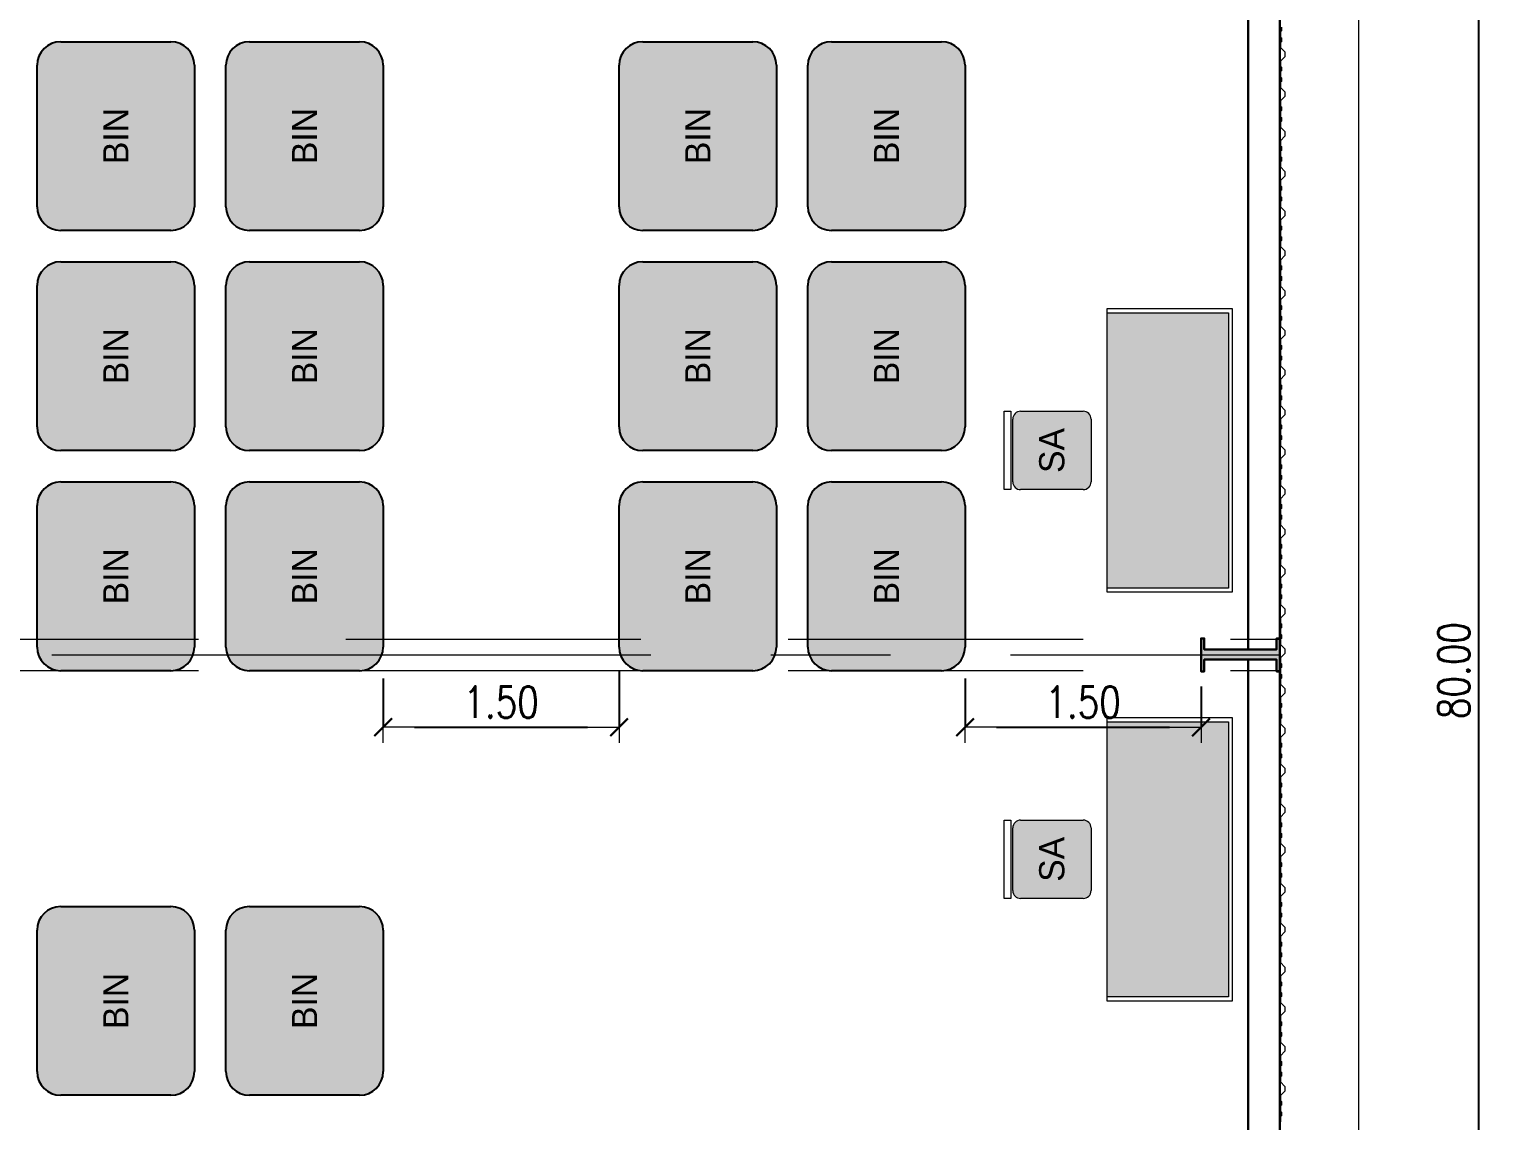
# Model space of a CAD drawing. Header units: millimetres. Extents: x 1972 to 5740, y 370 to 952.
# Drawn here: x 2718.52 to 2727.84, y 568.78 to 575.72 of the extents above; entities that cross this region are included whole.
import ezdxf

# ---------------------------------------------------------------- set-up
doc = ezdxf.new("R2010")
doc.units = ezdxf.units.MM
doc.header["$LTSCALE"] = 15
doc.linetypes.add('CENTER', pattern=[50.8, 31.75, -6.35, 6.35, -6.35])
doc.linetypes.add('DASHED2', pattern=[0.375, 0.25, -0.125])
for name, color, linetype, lineweight in [('000 ALE 00', 24, 'Continuous', 0), ('000 ALE CARPINTERIAS', 32, 'Continuous', 9), ('000 ALE COTAS', 223, 'Continuous', 9), ('000 ALE HATCH MUROS', 252, 'Continuous', 0), ('000 ALE LINEA DE MODULOS', 74, 'CENTER', 0), ('000 ALE TEXTO', 3, 'Continuous', 0), ('MUROS', 1, 'Continuous', 30)]:
    doc.layers.add(name, color=color, linetype=linetype, lineweight=lineweight)
for name, color, linetype, lineweight, true_color in [('000 ALE MOB HATCH', 8, 'Continuous', 0, 0x808080), ('000 ALE MOBILIARIO', 8, 'Continuous', 0, 0x808080), ('000 ALE PROYECCIONES', 253, 'DASHED2', 9, 0xa8a8a8)]:
    doc.layers.add(name, color=color, linetype=linetype, lineweight=lineweight, true_color=true_color)
doc.layers.add('Mobiliario', color=251, linetype='Continuous')
doc.styles.add('RR', font='ROMANS.shx', dxfattribs={"width": 0.8})
doc.dimstyles.new('ALE cota100', dxfattribs={"dimscale": 2, "dimtxt": 0.1, "dimasz": 0.1, "dimexe": 0, "dimexo": 0.1, "dimgap": 0.03, "dimtad": 1, "dimzin": 1, "dimdsep": 46, "dimtxsty": 'RR', "dimblk1": 'COTA_N', "dimblk2": 'COTA_N', "dimsah": 1, "dimcen": 0.09, "dimclrd": 256, "dimclre": 256, "dimclrt": 256, "dimadec": 0, "dimazin": 0, "dimtfac": 1, "dimtix": 1, "dimtmove": 0, "dimatfit": 3, "dimldrblk": 'COTA_N', "dimfxl": 1, "dimtolj": 1, "dimtzin": 0, "dimarcsym": 0})

# ---------------------------------------------------------------- blocks, each defined once
blk = doc.blocks.new('COTA_N')
for p, q in [((0, 0.5), (0, -0.5)), ((-1, 0), (0, 0))]:
    blk.add_line(p, q)
at = {"const_width": 0.065}
blk.add_lwpolyline([(0.141, 0.141), (0.283, 0.283), (0, 0), (-0.141, -0.141), (-0.283, -0.283)], dxfattribs=at)
blk = doc.blocks.new('*D303')
at = {"layer": '000 ALE COTAS', "lineweight": -2, "transparency": 16777216}
for p, q in [((2720.7728, 571.5925), (2720.7728, 571.2826)), ((2722.2728, 571.6429), (2722.2728, 571.2826)), ((2720.9728, 571.2826), (2722.0728, 571.2826))]:
    blk.add_line(p, q, dxfattribs=at)
at = {"layer": 'Defpoints', "color": 0, "transparency": 16777216}
for p in [(2720.7728, 571.7925), (2722.2728, 571.8429), (2722.2728, 571.2826)]:
    blk.add_point(p, dxfattribs=at)
at = {"layer": '000 ALE COTAS', "lineweight": -2, "transparency": 16777216, "xscale": 0.2, "yscale": 0.2, "zscale": 0.2, "rotation": 180}
blk.add_blockref('COTA_N', (2720.7728, 571.2826), dxfattribs=at)
at = {"layer": '000 ALE COTAS', "lineweight": -2, "transparency": 16777216, "xscale": 0.2, "yscale": 0.2, "zscale": 0.2}
blk.add_blockref('COTA_N', (2722.2728, 571.2826), dxfattribs=at)
at = {"layer": '000 ALE COTAS', "transparency": 16777216, "insert": (2721.5228, 571.4426), "char_height": 0.2, "attachment_point": 5, "style": 'RR'}
blk.add_mtext('\\A1;1.50', dxfattribs=at)
blk = doc.blocks.new('*D304')
at = {"layer": '000 ALE COTAS', "lineweight": -2, "transparency": 16777216}
for p, q in [((2724.4728, 571.5925), (2724.4728, 571.2826)), ((2725.9728, 571.5429), (2725.9728, 571.2826)), ((2724.6728, 571.2826), (2725.7728, 571.2826))]:
    blk.add_line(p, q, dxfattribs=at)
at = {"layer": 'Defpoints', "color": 0, "transparency": 16777216}
for p in [(2724.4728, 571.7925), (2725.9728, 571.7429), (2725.9728, 571.2826)]:
    blk.add_point(p, dxfattribs=at)
at = {"layer": '000 ALE COTAS', "lineweight": -2, "transparency": 16777216, "xscale": 0.2, "yscale": 0.2, "zscale": 0.2, "rotation": 180}
blk.add_blockref('COTA_N', (2724.4728, 571.2826), dxfattribs=at)
at = {"layer": '000 ALE COTAS', "lineweight": -2, "transparency": 16777216, "xscale": 0.2, "yscale": 0.2, "zscale": 0.2}
blk.add_blockref('COTA_N', (2725.9728, 571.2826), dxfattribs=at)
at = {"layer": '000 ALE COTAS', "transparency": 16777216, "insert": (2725.2228, 571.4426), "char_height": 0.2, "attachment_point": 5, "style": 'RR'}
blk.add_mtext('\\A1;1.50', dxfattribs=at)
blk = doc.blocks.new('BIND')
at = {"layer": 'Mobiliario'}
for p, q in [((275629.4987, 112304.128), (275630.3987, 112304.128)), ((275629.3487, 112303.278), (275629.3487, 112303.978)), ((275630.5487, 112303.978), (275630.5487, 112303.278)), ((275630.3987, 112303.128), (275629.4987, 112303.128))]:
    blk.add_line(p, q, dxfattribs=at)
for centre, start, end in [((275629.4987, 112303.978), 90, 180), ((275630.3987, 112303.978), 0, 90), ((275629.4987, 112303.278), 180, 270), ((275630.3987, 112303.278), 270, 0)]:
    blk.add_arc(centre, 0.15, start, end, dxfattribs=at)
blk = doc.blocks.new('MESA DE TRABAJO')
for points in [[(1.8, 0.8), (0, 0.8), (0, 0), (1.8, 0), (1.8, 0.8)], [(0, 0), (0.025, 0), (0.025, 0.775), (1.775, 0.775), (1.775, 0), (1.8, 0)]]:
    blk.add_lwpolyline(points)
blk = doc.blocks.new('IRI-OCASA-Layout R 9$1$OCA_SILLA-12')
for p, q in [((0.1049, 0.4983), (0.5023, 0.4983)), ((0.0549, 0.05), (0.0549, 0.4483)), ((0.5523, 0.4483), (0.5523, 0.05)), ((0.5023, 0), (0.1049, 0))]:
    blk.add_line(p, q)
blk.add_lwpolyline([(0, 0), (0, 0.4983), (0.0427, 0.4983), (0.0427, 0)], close=True)
for centre, start, end in [((0.1049, 0.4483), 90, 180), ((0.5023, 0.4483), 0, 90), ((0.1049, 0.05), 180, 270), ((0.5023, 0.05), 270, 0)]:
    blk.add_arc(centre, 0.05, start, end)
blk = doc.blocks.new('*D325')
at = {"layer": '000 ALE COTAS', "lineweight": -2, "transparency": 16777216}
for p, q in [((2727.1732, 611.6429), (2727.7396, 611.6429)), ((2727.7396, 531.8429), (2727.7396, 611.4429)), ((2727.1732, 531.6429), (2727.7396, 531.6429))]:
    blk.add_line(p, q, dxfattribs=at)
at = {"layer": 'Defpoints', "color": 0, "transparency": 16777216}
for p in [(2726.9732, 611.6429), (2727.7396, 611.6429), (2726.9732, 531.6429)]:
    blk.add_point(p, dxfattribs=at)
at = {"layer": '000 ALE COTAS', "lineweight": -2, "transparency": 16777216, "xscale": 0.2, "yscale": 0.2, "zscale": 0.2}
for p, rotation in [((2727.7396, 611.6429), 90), ((2727.7396, 531.6429), 270)]:
    blk.add_blockref('COTA_N', p, dxfattribs=dict(at, rotation=rotation))
at = {"layer": '000 ALE COTAS', "transparency": 16777216, "insert": (2727.5796, 571.6429), "char_height": 0.2, "attachment_point": 5, "rotation": 90, "style": 'RR'}
blk.add_mtext('\\A1;80.00', dxfattribs=at)

msp = doc.modelspace()

# ---------------------------------------------------------------- hatches: boundary and pattern name
at = {"layer": '000 ALE HATCH MUROS', "transparency": 33554687}
h = msp.add_hatch(dxfattribs=at)
h.set_pattern_fill('AR-CONC', color=256, scale=0.005)
h.paths.add_polyline_path([(2716.40764, 586.84292), (2716.55934, 586.84292), (2716.67899, 586.84292), (2716.80198, 586.84292), (2716.97301, 586.84292), (2717.32201, 586.84292), (2717.77324, 586.84292), (2719.47324, 586.84292), (2719.47324, 582.34292), (2726.97324, 582.34292), (2726.97324, 611.64292), (2701.47324, 611.64292), (2701.47324, 571.74292), (2702.43154, 571.74292), (2702.43154, 585.94292), (2702.93154, 585.94292), (2702.93154, 587.08792), (2702.43154, 587.08792), (2702.43154, 589.35292), (2705.03154, 589.35292), (2705.03154, 587.08792), (2704.53154, 587.08792), (2704.53154, 585.94292), (2705.03154, 585.94292), (2705.03154, 571.74292), (2705.97324, 571.74292), (2705.97324, 582.34292), (2713.47324, 582.34292), (2713.47324, 586.84292), (2715.17324, 586.84292), (2715.7255, 586.84292), (2716.00897, 586.84292), (2716.24039, 586.84292), (2716.35509, 586.84292)])
edge = h.paths.add_edge_path(flags=16)
edge.add_ellipse((2704.74742, 605.97033), major_axis=(0, 1.14508), ratio=0.9155142, start_angle=97.668412, end_angle=180, ccw=False)
edge.add_ellipse((2704.74742, 605.97033), major_axis=(0, 1.14508), ratio=0.9155142, start_angle=90, end_angle=97.668412, ccw=False)
edge.add_ellipse((2704.74742, 605.97033), major_axis=(0, 1.14508), ratio=0.9155142, start_angle=82.331588, end_angle=90, ccw=False)
edge.add_ellipse((2704.74742, 605.97033), major_axis=(0, 1.14508), ratio=0.9155142, start_angle=0, end_angle=82.331588, ccw=False)
edge.add_ellipse((2704.74742, 605.97033), major_axis=(0, 1.14508), ratio=0.9155142, start_angle=270, end_angle=360, ccw=False)
edge.add_ellipse((2704.74742, 605.97033), major_axis=(0, 1.14508), ratio=0.9155142, start_angle=180, end_angle=270, ccw=False)
edge = h.paths.add_edge_path(flags=0)
edge.add_line((2703.81256, 605.89784), (2704.74742, 605.89784))
edge.add_line((2704.74742, 605.89784), (2704.74742, 606.04283))
edge.add_line((2704.74742, 606.04283), (2703.81256, 606.04283))
edge.add_ellipse((2704.74742, 605.97033), major_axis=(0, 1.0237), ratio=0.9155142, start_angle=81.418955, end_angle=85.565884, ccw=False)
edge.add_line((2703.81799, 606.11043), (2703.81903, 606.11043))
edge.add_ellipse((2704.74742, 605.97033), major_axis=(0, 1.0237), ratio=0.9155142, start_angle=0, end_angle=81.418955, ccw=False)
edge.add_ellipse((2704.74742, 605.97033), major_axis=(0, 1.0237), ratio=0.9155142, start_angle=278.581045, end_angle=360, ccw=False)
edge.add_ellipse((2704.74742, 605.97033), major_axis=(0, 1.0237), ratio=0.9155142, start_angle=270, end_angle=278.581045, ccw=False)
edge.add_ellipse((2704.74742, 605.97033), major_axis=(0, 1.0237), ratio=0.9155142, start_angle=261.418955, end_angle=270, ccw=False)
edge.add_ellipse((2704.74742, 605.97033), major_axis=(0, 1.0237), ratio=0.9155142, start_angle=180, end_angle=261.418955, ccw=False)
edge.add_ellipse((2704.74742, 605.97033), major_axis=(0, 1.0237), ratio=0.9155142, start_angle=98.581045, end_angle=180, ccw=False)
edge.add_ellipse((2704.74742, 605.97033), major_axis=(0, 1.0237), ratio=0.9155142, start_angle=94.434116, end_angle=98.581045, ccw=False)
h.paths.add_polyline_path([(2725.57977, 596.37292), (2725.57977, 597.11292), (2725.27977, 597.11292), (2725.27977, 596.37292)], flags=16)
h.paths.add_polyline_path([(2713.85324, 611.13143), (2714.59324, 611.13143), (2714.59324, 611.43143), (2713.85324, 611.43143)], flags=16)
h.paths.add_polyline_path([(2712.36425, 601.85237), (2713.51091, 601.85237), (2713.51091, 602.6257), (2712.36425, 602.6257)], flags=16)
h.paths.add_polyline_path([(2722.25609, 585.24081), (2723.40276, 585.24081), (2723.40276, 586.01415), (2722.25609, 586.01415)], flags=16)
h.paths.add_polyline_path([(2709.23847, 585.24081), (2710.38514, 585.24081), (2710.38514, 586.01415), (2709.23847, 586.01415)], flags=16)
h.paths.add_polyline_path([(2711.27038, 597.36522), (2713.65538, 597.36522), (2713.65538, 597.77022), (2711.27038, 597.77022)], flags=16)
h = msp.add_hatch(color=256, dxfattribs=at)
h.dxf.hatch_style = 1
h.paths.add_polyline_path([(2726.47324, 571.63792), (2726.47324, 571.84792), (2726.45324, 571.84792), (2726.45324, 571.77792), (2725.99285, 571.77792), (2725.99285, 571.84792), (2725.97285, 571.84792), (2725.97285, 571.63792), (2725.99285, 571.63792), (2725.99285, 571.71292), (2726.45324, 571.71292), (2726.45324, 571.63792), (2726.47324, 571.63792)])
at = {"layer": '000 ALE MOB HATCH', "true_color": 0xf26722, "transparency": 33554687}
h = msp.add_hatch(color=30, dxfattribs=at)
h.dxf.hatch_style = 1
h.paths.add_polyline_path([(2718.72285, 575.64253, 0.4142136), (2718.57285, 575.49253), (2718.57285, 574.59253, 0.4142136), (2718.72285, 574.44253), (2719.42285, 574.44253, 0.4142136), (2719.57285, 574.59253), (2719.57285, 575.49253, 0.4142136), (2719.42285, 575.64253)])
h = msp.add_hatch(color=30, dxfattribs=at)
h.dxf.hatch_style = 1
h.paths.add_polyline_path([(2719.92285, 575.64253, 0.4142136), (2719.77285, 575.49253), (2719.77285, 574.59253, 0.4142136), (2719.92285, 574.44253), (2720.62285, 574.44253, 0.4142136), (2720.77285, 574.59253), (2720.77285, 575.49253, 0.4142136), (2720.62285, 575.64253)])
h = msp.add_hatch(color=30, dxfattribs=at)
h.dxf.hatch_style = 1
h.paths.add_polyline_path([(2722.42285, 575.64253, 0.4142136), (2722.27285, 575.49253), (2722.27285, 574.59253, 0.4142136), (2722.42285, 574.44253), (2723.12285, 574.44253, 0.4142136), (2723.27285, 574.59253), (2723.27285, 575.49253, 0.4142136), (2723.12285, 575.64253)])
h = msp.add_hatch(color=30, dxfattribs=at)
h.dxf.hatch_style = 1
h.paths.add_polyline_path([(2723.62285, 575.64253, 0.4142136), (2723.47285, 575.49253), (2723.47285, 574.59253, 0.4142136), (2723.62285, 574.44253), (2724.32285, 574.44253, 0.4142136), (2724.47285, 574.59253), (2724.47285, 575.49253, 0.4142136), (2724.32285, 575.64253)])
h = msp.add_hatch(color=30, dxfattribs=at)
h.dxf.hatch_style = 1
h.paths.add_polyline_path([(2718.72285, 574.24253, 0.4142136), (2718.57285, 574.09253), (2718.57285, 573.19253, 0.4142136), (2718.72285, 573.04253), (2719.42285, 573.04253, 0.4142136), (2719.57285, 573.19253), (2719.57285, 574.09253, 0.4142136), (2719.42285, 574.24253)])
h = msp.add_hatch(color=30, dxfattribs=at)
h.dxf.hatch_style = 1
h.paths.add_polyline_path([(2719.92285, 574.24253, 0.4142136), (2719.77285, 574.09253), (2719.77285, 573.19253, 0.4142136), (2719.92285, 573.04253), (2720.62285, 573.04253, 0.4142136), (2720.77285, 573.19253), (2720.77285, 574.09253, 0.4142136), (2720.62285, 574.24253)])
h = msp.add_hatch(color=30, dxfattribs=at)
h.dxf.hatch_style = 1
h.paths.add_polyline_path([(2722.42285, 574.24253, 0.4142136), (2722.27285, 574.09253), (2722.27285, 573.19253, 0.4142136), (2722.42285, 573.04253), (2723.12285, 573.04253, 0.4142136), (2723.27285, 573.19253), (2723.27285, 574.09253, 0.4142136), (2723.12285, 574.24253)])
h = msp.add_hatch(color=30, dxfattribs=at)
h.dxf.hatch_style = 1
h.paths.add_polyline_path([(2723.62285, 574.24253, 0.4142136), (2723.47285, 574.09253), (2723.47285, 573.19253, 0.4142136), (2723.62285, 573.04253), (2724.32285, 573.04253, 0.4142136), (2724.47285, 573.19253), (2724.47285, 574.09253, 0.4142136), (2724.32285, 574.24253)])
at = {"layer": '000 ALE MOB HATCH', "true_color": 0x2776bb, "transparency": 33554687}
h = msp.add_hatch(color=152, dxfattribs=at)
h.dxf.hatch_style = 1
h.paths.add_polyline_path([(2726.14824, 572.16792), (2726.14824, 573.91792), (2725.37324, 573.91792), (2725.37324, 572.16792)])
at = {"layer": '000 ALE MOB HATCH', "true_color": 0xfcfc03, "transparency": 33554687}
h = msp.add_hatch(color=2, dxfattribs=at)
h.dxf.hatch_style = 1
h.paths.add_polyline_path([(2725.22324, 572.79377, 0.4142136), (2725.27324, 572.84377), (2725.27324, 573.24207, 0.4142136), (2725.22324, 573.29207), (2724.82584, 573.29207, 0.4142136), (2724.77584, 573.24207), (2724.77584, 572.84377, 0.4142136), (2724.82584, 572.79377)])
at = {"layer": '000 ALE MOB HATCH', "true_color": 0xf26722, "transparency": 33554687}
h = msp.add_hatch(color=30, dxfattribs=at)
h.dxf.hatch_style = 1
h.paths.add_polyline_path([(2718.72285, 572.84253, 0.4142136), (2718.57285, 572.69253), (2718.57285, 571.79253, 0.4142136), (2718.72285, 571.64253), (2719.42285, 571.64253, 0.4142136), (2719.57285, 571.79253), (2719.57285, 572.69253, 0.4142136), (2719.42285, 572.84253)])
h = msp.add_hatch(color=30, dxfattribs=at)
h.dxf.hatch_style = 1
h.paths.add_polyline_path([(2719.92285, 572.84253, 0.4142136), (2719.77285, 572.69253), (2719.77285, 571.79253, 0.4142136), (2719.92285, 571.64253), (2720.62285, 571.64253, 0.4142136), (2720.77285, 571.79253), (2720.77285, 572.69253, 0.4142136), (2720.62285, 572.84253)])
h = msp.add_hatch(color=30, dxfattribs=at)
h.dxf.hatch_style = 1
h.paths.add_polyline_path([(2722.42285, 572.84253, 0.4142136), (2722.27285, 572.69253), (2722.27285, 571.79253, 0.4142136), (2722.42285, 571.64253), (2723.12285, 571.64253, 0.4142136), (2723.27285, 571.79253), (2723.27285, 572.69253, 0.4142136), (2723.12285, 572.84253)])
h = msp.add_hatch(color=30, dxfattribs=at)
h.dxf.hatch_style = 1
h.paths.add_polyline_path([(2723.62285, 572.84253, 0.4142136), (2723.47285, 572.69253), (2723.47285, 571.79253, 0.4142136), (2723.62285, 571.64253), (2724.32285, 571.64253, 0.4142136), (2724.47285, 571.79253), (2724.47285, 572.69253, 0.4142136), (2724.32285, 572.84253)])
at = {"layer": '000 ALE MOB HATCH', "true_color": 0x2776bb, "transparency": 33554687}
h = msp.add_hatch(color=152, dxfattribs=at)
h.dxf.hatch_style = 1
h.paths.add_polyline_path([(2726.14824, 569.56792), (2726.14824, 571.31792), (2725.37324, 571.31792), (2725.37324, 569.56792)])
at = {"layer": '000 ALE MOB HATCH', "true_color": 0xfcfc03, "transparency": 33554687}
h = msp.add_hatch(color=2, dxfattribs=at)
h.dxf.hatch_style = 1
h.paths.add_polyline_path([(2725.22324, 570.19377, 0.4142136), (2725.27324, 570.24377), (2725.27324, 570.64207, 0.4142136), (2725.22324, 570.69207), (2724.82584, 570.69207, 0.4142136), (2724.77584, 570.64207), (2724.77584, 570.24377, 0.4142136), (2724.82584, 570.19377)])
at = {"layer": '000 ALE MOB HATCH', "true_color": 0xf26722, "transparency": 33554687}
h = msp.add_hatch(color=30, dxfattribs=at)
h.dxf.hatch_style = 1
h.paths.add_polyline_path([(2718.72285, 570.14253, 0.4142136), (2718.57285, 569.99253), (2718.57285, 569.09253, 0.4142136), (2718.72285, 568.94253), (2719.42285, 568.94253, 0.4142136), (2719.57285, 569.09253), (2719.57285, 569.99253, 0.4142136), (2719.42285, 570.14253)])
h = msp.add_hatch(color=30, dxfattribs=at)
h.dxf.hatch_style = 1
h.paths.add_polyline_path([(2719.92285, 570.14253, 0.4142136), (2719.77285, 569.99253), (2719.77285, 569.09253, 0.4142136), (2719.92285, 568.94253), (2720.62285, 568.94253, 0.4142136), (2720.77285, 569.09253), (2720.77285, 569.99253, 0.4142136), (2720.62285, 570.14253)])

# ---------------------------------------------------------------- linework, layer by layer
at = {"layer": '000 ALE 00'}
for points in [[(2726.48324, 575.7345), (2726.48324, 575.7105), (2726.47824, 575.7055), (2726.47824, 575.6715), (2726.48324, 575.6665), (2726.48324, 575.6425), (2726.47824, 575.6375), (2726.47824, 575.605), (2726.50624, 575.577), (2726.50624, 575.547), (2726.47824, 575.519), (2726.47824, 575.4865), (2726.48324, 575.4815), (2726.48324, 575.4575), (2726.47824, 575.4525), (2726.47824, 575.4185), (2726.48324, 575.4135), (2726.48324, 575.3895), (2726.47824, 575.3845), (2726.47824, 575.352), (2726.50624, 575.324), (2726.50624, 575.294), (2726.47824, 575.266), (2726.47824, 575.2335), (2726.48324, 575.2285), (2726.48324, 575.2045), (2726.47824, 575.1995), (2726.47824, 575.1655), (2726.48324, 575.1605), (2726.48324, 575.1365), (2726.47824, 575.1315), (2726.47824, 575.099), (2726.50624, 575.071), (2726.50624, 575.041), (2726.47824, 575.013), (2726.47824, 574.9805), (2726.48324, 574.9755), (2726.48324, 574.9515), (2726.47824, 574.9465), (2726.47824, 574.9125), (2726.48324, 574.9075), (2726.48324, 574.8835), (2726.47824, 574.8785), (2726.47824, 574.846), (2726.50624, 574.818), (2726.50624, 574.788)], [(2726.50624, 574.788), (2726.47824, 574.76), (2726.47824, 574.7275), (2726.48324, 574.7225), (2726.48324, 574.6985), (2726.47824, 574.6935), (2726.47824, 574.6595), (2726.48324, 574.6545), (2726.48324, 574.6305), (2726.47824, 574.6255), (2726.47824, 574.593), (2726.50624, 574.565), (2726.50624, 574.535), (2726.47824, 574.507), (2726.47824, 574.4745), (2726.48324, 574.4695), (2726.48324, 574.4455), (2726.47824, 574.4405), (2726.47824, 574.4065), (2726.48324, 574.4015), (2726.48324, 574.3775), (2726.47824, 574.3725), (2726.47824, 574.34), (2726.50624, 574.312), (2726.50624, 574.282), (2726.47824, 574.254), (2726.47824, 574.2215), (2726.48324, 574.2165), (2726.48324, 574.1925), (2726.47824, 574.1875), (2726.47824, 574.1535), (2726.48324, 574.1485), (2726.48324, 574.1245), (2726.47824, 574.1195), (2726.47824, 574.087), (2726.50624, 574.059), (2726.50624, 574.029), (2726.47824, 574.001), (2726.47824, 573.9685), (2726.48324, 573.9635), (2726.48324, 573.9395), (2726.47824, 573.9345), (2726.47824, 573.9005), (2726.48324, 573.8955), (2726.48324, 573.8715), (2726.47824, 573.8665), (2726.47824, 573.834), (2726.50624, 573.806), (2726.50624, 573.776)], [(2726.50624, 573.776), (2726.47824, 573.748), (2726.47824, 573.7155), (2726.48324, 573.7105), (2726.48324, 573.6865), (2726.47824, 573.6815), (2726.47824, 573.6475), (2726.48324, 573.6425), (2726.48324, 573.6185), (2726.47824, 573.6135), (2726.47824, 573.581), (2726.50624, 573.553), (2726.50624, 573.523), (2726.47824, 573.495), (2726.47824, 573.4625), (2726.48324, 573.4575), (2726.48324, 573.4335), (2726.47824, 573.4285), (2726.47824, 573.3945), (2726.48324, 573.3895), (2726.48324, 573.3655), (2726.47824, 573.3605), (2726.47824, 573.328), (2726.50624, 573.3), (2726.50624, 573.27), (2726.47824, 573.242), (2726.47824, 573.2095), (2726.48324, 573.2045), (2726.48324, 573.1805), (2726.47824, 573.1755), (2726.47824, 573.1415), (2726.48324, 573.1365), (2726.48324, 573.1125), (2726.47824, 573.1075), (2726.47824, 573.075), (2726.50624, 573.047), (2726.50624, 573.017), (2726.47824, 572.989), (2726.47824, 572.9565), (2726.48324, 572.9515), (2726.48324, 572.9275), (2726.47824, 572.9225), (2726.47824, 572.8885), (2726.48324, 572.8835), (2726.48324, 572.8595), (2726.47824, 572.8545), (2726.47824, 572.822), (2726.50624, 572.794), (2726.50624, 572.764)], [(2726.50624, 572.764), (2726.47824, 572.736), (2726.47824, 572.7035), (2726.48324, 572.6985), (2726.48324, 572.6745), (2726.47824, 572.6695), (2726.47824, 572.6355), (2726.48324, 572.6305), (2726.48324, 572.6065), (2726.47824, 572.6015), (2726.47824, 572.569), (2726.50624, 572.541), (2726.50624, 572.511), (2726.47824, 572.483), (2726.47824, 572.4505), (2726.48324, 572.4455), (2726.48324, 572.4215), (2726.47824, 572.4165), (2726.47824, 572.3825), (2726.48324, 572.3775), (2726.48324, 572.3535), (2726.47824, 572.3485), (2726.47824, 572.316), (2726.50624, 572.288), (2726.50624, 572.258), (2726.47824, 572.23), (2726.47824, 572.1975), (2726.48324, 572.1925), (2726.48324, 572.1685), (2726.47824, 572.1635), (2726.47824, 572.1295), (2726.48324, 572.1245), (2726.48324, 572.1005), (2726.47824, 572.0955), (2726.47824, 572.063), (2726.50624, 572.035), (2726.50624, 572.005), (2726.47824, 571.977), (2726.47824, 571.9445), (2726.48324, 571.9395), (2726.48324, 571.9155), (2726.47824, 571.9105), (2726.47824, 571.8765), (2726.48324, 571.8715), (2726.48324, 571.8475), (2726.47824, 571.8425), (2726.47824, 571.81), (2726.50624, 571.782), (2726.50624, 571.752)], [(2726.50624, 571.752), (2726.47824, 571.724), (2726.47824, 571.6915), (2726.48324, 571.6865), (2726.48324, 571.6625), (2726.47824, 571.6575), (2726.47824, 571.6235), (2726.48324, 571.6185), (2726.48324, 571.5945), (2726.47824, 571.5895), (2726.47824, 571.557), (2726.50624, 571.529), (2726.50624, 571.499), (2726.47824, 571.471), (2726.47824, 571.4385), (2726.48324, 571.4335), (2726.48324, 571.4095), (2726.47824, 571.4045), (2726.47824, 571.3705), (2726.48324, 571.3655), (2726.48324, 571.3415), (2726.47824, 571.3365), (2726.47824, 571.304), (2726.50624, 571.276), (2726.50624, 571.246), (2726.47824, 571.218), (2726.47824, 571.1855), (2726.48324, 571.1805), (2726.48324, 571.1565), (2726.47824, 571.1515), (2726.47824, 571.1175), (2726.48324, 571.1125), (2726.48324, 571.0885), (2726.47824, 571.0835), (2726.47824, 571.051), (2726.50624, 571.023), (2726.50624, 570.993), (2726.47824, 570.965), (2726.47824, 570.9325), (2726.48324, 570.9275), (2726.48324, 570.9035), (2726.47824, 570.8985), (2726.47824, 570.8645), (2726.48324, 570.8595), (2726.48324, 570.8355), (2726.47824, 570.8305), (2726.47824, 570.798), (2726.50624, 570.77), (2726.50624, 570.74)], [(2726.50624, 570.74), (2726.47824, 570.712), (2726.47824, 570.6795), (2726.48324, 570.6745), (2726.48324, 570.6505), (2726.47824, 570.6455), (2726.47824, 570.6115), (2726.48324, 570.6065), (2726.48324, 570.5825), (2726.47824, 570.5775), (2726.47824, 570.545), (2726.50624, 570.517), (2726.50624, 570.487), (2726.47824, 570.459), (2726.47824, 570.4265), (2726.48324, 570.4215), (2726.48324, 570.3975), (2726.47824, 570.3925), (2726.47824, 570.3585), (2726.48324, 570.3535), (2726.48324, 570.3295), (2726.47824, 570.3245), (2726.47824, 570.292), (2726.50624, 570.264), (2726.50624, 570.234), (2726.47824, 570.206), (2726.47824, 570.1735), (2726.48324, 570.1685), (2726.48324, 570.1445), (2726.47824, 570.1395), (2726.47824, 570.1055), (2726.48324, 570.1005), (2726.48324, 570.0765), (2726.47824, 570.0715), (2726.47824, 570.039), (2726.50624, 570.011), (2726.50624, 569.981), (2726.47824, 569.953), (2726.47824, 569.9205), (2726.48324, 569.9155), (2726.48324, 569.8915), (2726.47824, 569.8865), (2726.47824, 569.8525), (2726.48324, 569.8475), (2726.48324, 569.8235), (2726.47824, 569.8185), (2726.47824, 569.786), (2726.50624, 569.758), (2726.50624, 569.728)], [(2726.50624, 569.728), (2726.47824, 569.7), (2726.47824, 569.6675), (2726.48324, 569.6625), (2726.48324, 569.6385), (2726.47824, 569.6335), (2726.47824, 569.5995), (2726.48324, 569.5945), (2726.48324, 569.5705), (2726.47824, 569.5655), (2726.47824, 569.533), (2726.50624, 569.505), (2726.50624, 569.475), (2726.47824, 569.447), (2726.47824, 569.4145), (2726.48324, 569.4095), (2726.48324, 569.3855), (2726.47824, 569.3805), (2726.47824, 569.3465), (2726.48324, 569.3415), (2726.48324, 569.3175), (2726.47824, 569.3125), (2726.47824, 569.28), (2726.50624, 569.252), (2726.50624, 569.222), (2726.47824, 569.194), (2726.47824, 569.1615), (2726.48324, 569.1565), (2726.48324, 569.1325), (2726.47824, 569.1275), (2726.47824, 569.0935), (2726.48324, 569.0885), (2726.48324, 569.0645), (2726.47824, 569.0595), (2726.47824, 569.027), (2726.50624, 568.999), (2726.50624, 568.969), (2726.47824, 568.941), (2726.47824, 568.9085), (2726.48324, 568.9035), (2726.48324, 568.8795), (2726.47824, 568.8745), (2726.47824, 568.8405), (2726.48324, 568.8355), (2726.48324, 568.8115), (2726.47824, 568.8065), (2726.47824, 568.774)]]:
    msp.add_lwpolyline(points, dxfattribs=at)
at = {"layer": '000 ALE CARPINTERIAS'}
msp.add_line((2726.97324, 582.34292), (2726.97324, 546.17292), dxfattribs=at)
at = {"layer": '000 ALE LINEA DE MODULOS', "ltscale": 0.008}
for p, q in [((2726.97324, 611.64292), (2726.97324, 531.64292)), ((2706.47324, 571.74292), (2726.47324, 571.74292))]:
    msp.add_line(p, q, dxfattribs=at)
at = {"layer": '000 ALE PROYECCIONES', "ltscale": 0.5}
for p, q in [((2706.47324, 571.84292), (2726.47324, 571.84292)), ((2706.47324, 571.64292), (2726.47324, 571.64292))]:
    msp.add_line(p, q, dxfattribs=at)
at = {"layer": 'MUROS', "linetype": 'Continuous', "ltscale": 0.001}
for p, q in [((2726.47324, 581.74292), (2726.47324, 556.74292)), ((2726.27324, 576.71292), (2726.27324, 571.77792)), ((2726.27324, 571.71292), (2726.27324, 566.77792))]:
    msp.add_line(p, q, dxfattribs=at)
msp.add_lwpolyline([(2726.47324, 571.63792), (2726.47324, 571.84792), (2726.45324, 571.84792), (2726.45324, 571.77792), (2725.99285, 571.77792), (2725.99285, 571.84792), (2725.97285, 571.84792), (2725.97285, 571.63792), (2725.99285, 571.63792), (2725.99285, 571.71292), (2726.45324, 571.71292), (2726.45324, 571.63792), (2726.47324, 571.63792)], close=True, dxfattribs=at)

# ---------------------------------------------------------------- block references
at = {"layer": '000 ALE MOBILIARIO'}
for name, p, rotation in [('BIND', (115022.70083, -275054.90614), 90), ('BIND', (115023.90083, -275054.90614), 90), ('BIND', (115026.40083, -275054.90614), 90), ('BIND', (115027.60083, -275054.90614), 90), ('BIND', (115022.70083, -275056.30614), 90), ('BIND', (115023.90083, -275056.30614), 90), ('BIND', (115026.40083, -275056.30614), 90), ('BIND', (115027.60083, -275056.30614), 90), ('MESA DE TRABAJO', (2725.37324, 573.94292), 270), ('BIND', (115022.70083, -275057.70614), 90), ('BIND', (115023.90083, -275057.70614), 90), ('BIND', (115026.40083, -275057.70614), 90), ('BIND', (115027.60083, -275057.70614), 90), ('MESA DE TRABAJO', (2725.37324, 571.34292), 270), ('BIND', (115022.70083, -275060.40614), 90), ('BIND', (115023.90083, -275060.40614), 90)]:
    msp.add_blockref(name, p, dxfattribs=dict(at, rotation=rotation))
for p in [(2724.72094, 572.79377), (2724.72094, 570.19377)]:
    msp.add_blockref('IRI-OCASA-Layout R 9$1$OCA_SILLA-12', p, dxfattribs=at)

# ---------------------------------------------------------------- texts
at = {"layer": '000 ALE TEXTO', "char_height": 0.16, "attachment_point": 5, "rotation": 90}
for s, insert in [('BIN', (2719.07285, 575.04253)), ('BIN', (2720.27285, 575.04253)), ('BIN', (2722.77285, 575.04253)), ('BIN', (2723.97285, 575.04253)), ('BIN', (2719.07285, 573.64253)), ('BIN', (2720.27285, 573.64253)), ('BIN', (2722.77285, 573.64253)), ('BIN', (2723.97285, 573.64253)), ('SA', (2725.02454, 573.04292)), ('BIN', (2719.07285, 572.24253)), ('BIN', (2719.07285, 572.24253)), ('BIN', (2719.07285, 572.24253)), ('BIN', (2720.27285, 572.24253)), ('BIN', (2722.77285, 572.24253)), ('BIN', (2723.97285, 572.24253)), ('SA', (2725.02454, 570.44292)), ('BIN', (2719.07285, 569.54253)), ('BIN', (2720.27285, 569.54253))]:
    msp.add_mtext_dynamic_manual_height_columns(s, width=1.1443176, gutter_width=12.5, heights=[0.96701], dxfattribs=dict(at, insert=insert))

# ---------------------------------------------------------------- dimensions: what is measured, and where the dimension line sits
at = {"layer": '000 ALE COTAS'}
dim = msp.add_linear_dim(base=(2727.73957, 611.64292), p1=(2726.97324, 531.64292), p2=(2726.97324, 611.64292), angle=90, dimstyle='ALE cota100', dxfattribs=at)
dim.commit()
dim.dimension.update_dxf_attribs({"geometry": '*D325', "text_midpoint": (2727.57957, 571.64292)})
for base, p1, p2, picture, middle in [((2722.27285, 571.2826), (2720.77285, 571.79253), (2722.27285, 571.84292), '*D303', (2721.52285, 571.4426)), ((2725.97285, 571.2826), (2724.47285, 571.79253), (2725.97285, 571.74292), '*D304', (2725.22285, 571.4426))]:
    dim = msp.add_linear_dim(base=base, p1=p1, p2=p2, dimstyle='ALE cota100', override={"dimtmove": 1}, dxfattribs=at)
    dim.commit()
    dim.dimension.update_dxf_attribs({"geometry": picture, "text_midpoint": middle})

doc.saveas('drawing.dxf')
